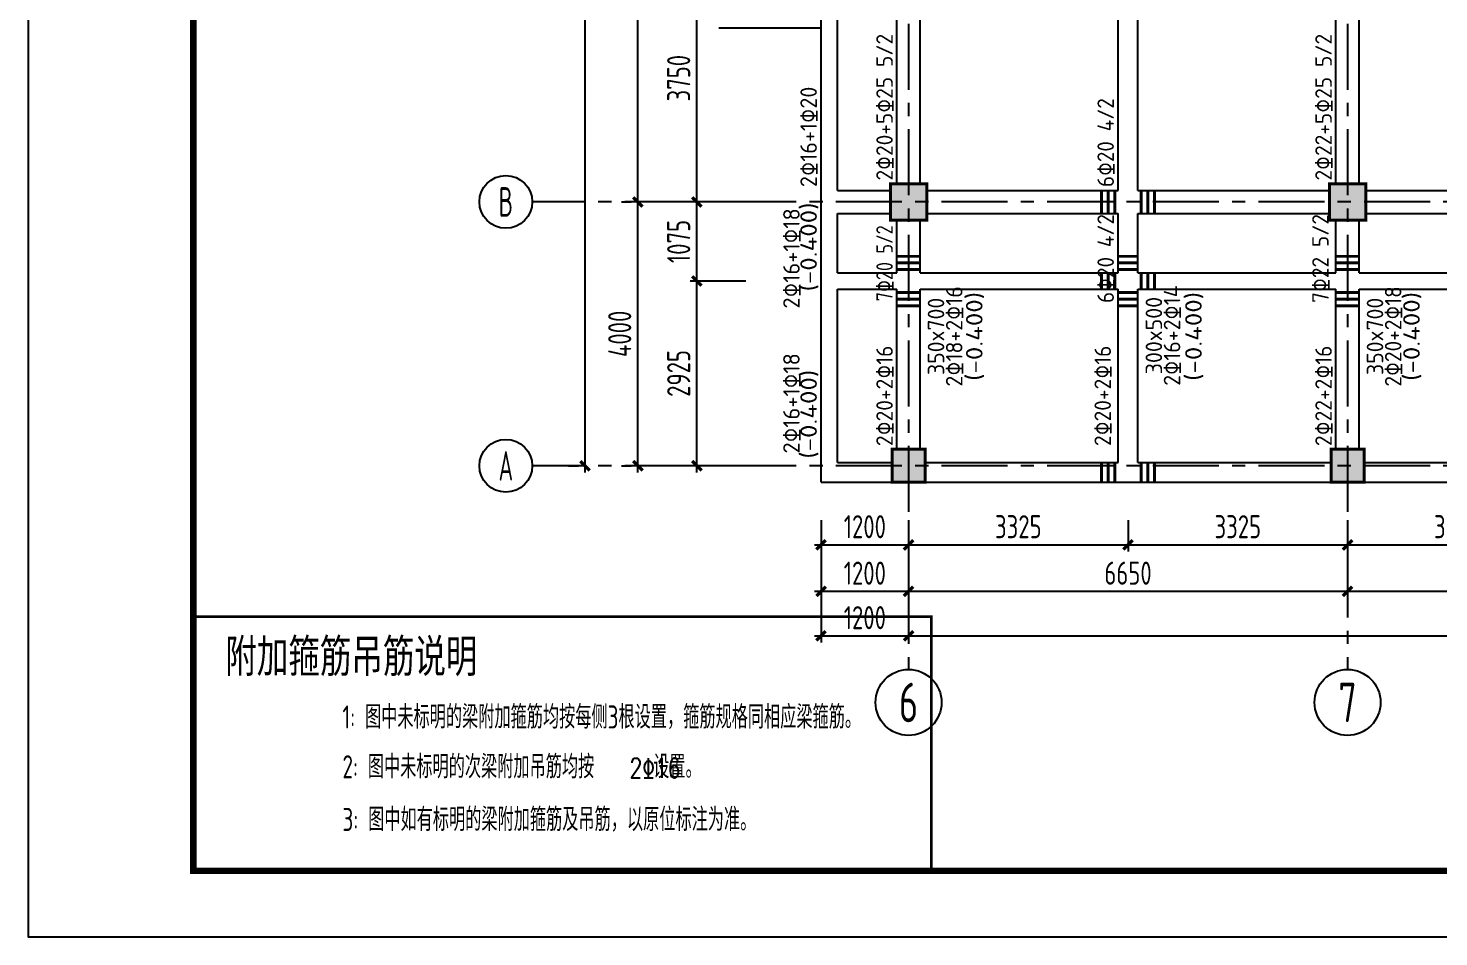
# Model space of a CAD drawing. Extents: x 665703 to 1047784, y -160603 to 92239.
# Drawn here: x 665723 to 687090, y -91960 to -78188 of the extents above; entities that cross this region are included whole.
import ezdxf
from ezdxf.enums import TextEntityAlignment as Align

# ---------------------------------------------------------------- set-up
doc = ezdxf.new("R2010")
doc.units = 0
doc.header["$LTSCALE"] = 800
doc.linetypes.add('CENTER', pattern=[2, 1.25, -0.25, 0.25, -0.25])
doc.layers.get('0').update_dxf_attribs({"linetype": 'CONTINUOUS'})
doc.layers.get('Defpoints').update_dxf_attribs({"linetype": 'CONTINUOUS'})
for name, color, linetype in [('AXIS', 4, 'CENTER'), ('DIM', 2, 'CONTINUOUS'), ('NUM', 7, 'CONTINUOUS'), ('TK', 7, 'CONTINUOUS'), ('垂直标注', 2, 'CONTINUOUS'), ('垂直钢筋', 7, 'CONTINUOUS'), ('柱', 2, 'CONTINUOUS'), ('梁__实线', 4, 'CONTINUOUS'), ('轴线__轴线号和轴圈', 7, 'CONTINUOUS'), ('附加箍筋', 1, 'CONTINUOUS')]:
    doc.layers.add(name, color=color, linetype=linetype)
doc.styles.add('HZ1', font='TXT.shx', dxfattribs={"width": 0.6, "height": 250, "bigfont": 'HZTXT.shx'})
doc.styles.get("Standard").update_dxf_attribs({"font": 'tssdeng.shx', "width": 0.7, "bigfont": 'tssdchn.shx'})
doc.styles.add('title1', font='SIMHEI.TTF', dxfattribs={"width": 0.8})
doc.styles.add('TSSD_Axis', font='tssdeng.shx', dxfattribs={"width": 0.7, "bigfont": 'tssdchn.shx'})
doc.styles.add('TSSD_Dimension', font='Tssdeng.shx', dxfattribs={"width": 0.75, "bigfont": 'hztxt.shx'})
doc.dimstyles.new('TSSD_100_100', dxfattribs={"dimtxt": 350, "dimasz": 100, "dimexe": 100, "dimexo": 250, "dimgap": 100, "dimtad": 1, "dimdec": 0, "dimzin": 0, "dimdsep": 46, "dimtxsty": 'TSSD_Dimension', "dimblk": 'ARCHTICK', "dimcen": 0, "dimdle": 100, "dimclrt": 7, "dimadec": 0, "dimazin": 0, "dimtfac": 1, "dimtdec": 0, "dimtix": 1, "dimtmove": 2, "dimatfit": 3, "dimldrblk": 'ARCHTICK', "dimfxl": 0, "dimtolj": 1, "dimtzin": 0, "dimarcsym": 0})

# ---------------------------------------------------------------- blocks, each defined once
blk = doc.blocks.new('_ArchTick')
at = {"color": 0, "const_width": 0.5}
blk.add_lwpolyline([(-0.71, -0.71), (0.71, 0.71)], dxfattribs=at)
blk = doc.blocks.new('*D778')
at = {"layer": 'Defpoints', "color": 0, "transparency": 16777216}
for p in [(679058, -86723), (685708, -86723), (685708, -86723)]:
    blk.add_point(p, dxfattribs=at)
at = {"layer": 'DIM', "color": 0, "lineweight": -2, "transparency": 16777216}
for p, q in [((679058, -86473), (679058, -86623)), ((685708, -86473), (685708, -86623)), ((678958, -86723), (685808, -86723))]:
    blk.add_line(p, q, dxfattribs=at)
at = {"layer": 'DIM', "color": 0, "lineweight": -2, "transparency": 16777216, "xscale": 100, "yscale": 100, "zscale": 100, "rotation": 180}
blk.add_blockref('_ArchTick', (679058, -86723), dxfattribs=at)
at = {"layer": 'DIM', "color": 0, "lineweight": -2, "transparency": 16777216, "xscale": 100, "yscale": 100, "zscale": 100}
blk.add_blockref('_ArchTick', (685708, -86723), dxfattribs=at)
at = {"layer": 'DIM', "color": 7, "transparency": 16777216, "insert": (682383, -86448), "char_height": 350, "attachment_point": 5, "style": 'TSSD_Dimension'}
blk.add_mtext('\\A1;6650', dxfattribs=at)
blk = doc.blocks.new('*D779')
at = {"layer": 'Defpoints', "color": 0, "transparency": 16777216}
for p in [(685708, -86723), (692358, -86723), (692358, -86723)]:
    blk.add_point(p, dxfattribs=at)
at = {"layer": 'DIM', "color": 0, "lineweight": -2, "transparency": 16777216}
for p, q in [((685708, -86473), (685708, -86623)), ((692358, -86473), (692358, -86623)), ((685608, -86723), (692458, -86723))]:
    blk.add_line(p, q, dxfattribs=at)
at = {"layer": 'DIM', "color": 0, "lineweight": -2, "transparency": 16777216, "xscale": 100, "yscale": 100, "zscale": 100, "rotation": 180}
blk.add_blockref('_ArchTick', (685708, -86723), dxfattribs=at)
at = {"layer": 'DIM', "color": 0, "lineweight": -2, "transparency": 16777216, "xscale": 100, "yscale": 100, "zscale": 100}
blk.add_blockref('_ArchTick', (692358, -86723), dxfattribs=at)
at = {"layer": 'DIM', "color": 7, "transparency": 16777216, "insert": (689033, -86448), "char_height": 350, "attachment_point": 5, "style": 'TSSD_Dimension'}
blk.add_mtext('\\A1;6650', dxfattribs=at)
blk = doc.blocks.new('*D782')
at = {"layer": 'Defpoints', "color": 0, "transparency": 16777216}
for p in [(679058, -87398), (705658, -87398), (705658, -87398)]:
    blk.add_point(p, dxfattribs=at)
at = {"layer": 'DIM', "color": 0, "lineweight": -2, "transparency": 16777216}
for p, q in [((679058, -87148), (679058, -87298)), ((705658, -87148), (705658, -87298)), ((678958, -87398), (705758, -87398))]:
    blk.add_line(p, q, dxfattribs=at)
at = {"layer": 'DIM', "color": 0, "lineweight": -2, "transparency": 16777216, "xscale": 100, "yscale": 100, "zscale": 100, "rotation": 180}
blk.add_blockref('_ArchTick', (679058, -87398), dxfattribs=at)
at = {"layer": 'DIM', "color": 0, "lineweight": -2, "transparency": 16777216, "xscale": 100, "yscale": 100, "zscale": 100}
blk.add_blockref('_ArchTick', (705658, -87398), dxfattribs=at)
at = {"layer": 'DIM', "color": 7, "transparency": 16777216, "insert": (692358, -87123), "char_height": 350, "attachment_point": 5, "style": 'TSSD_Dimension'}
blk.add_mtext('\\A1;26600', dxfattribs=at)
blk = doc.blocks.new('*D783')
at = {"layer": 'Defpoints', "color": 0, "transparency": 16777216}
for p in [(674958, -80821), (674958, -80821), (674958, -84821)]:
    blk.add_point(p, dxfattribs=at)
at = {"layer": 'DIM', "color": 0, "lineweight": -2, "transparency": 16777216}
for p, q in [((674958, -84921), (674958, -80721)), ((674708, -80821), (674858, -80821)), ((674708, -84821), (674858, -84821))]:
    blk.add_line(p, q, dxfattribs=at)
at = {"layer": 'DIM', "color": 0, "lineweight": -2, "transparency": 16777216, "xscale": 100, "yscale": 100, "zscale": 100}
for p, rotation in [((674958, -80821), 90), ((674958, -84821), 270)]:
    blk.add_blockref('_ArchTick', p, dxfattribs=dict(at, rotation=rotation))
at = {"layer": 'DIM', "color": 7, "transparency": 16777216, "insert": (674683, -82821), "char_height": 350, "attachment_point": 5, "rotation": 90, "style": 'TSSD_Dimension'}
blk.add_mtext('\\A1;4000', dxfattribs=at)
blk = doc.blocks.new('*D784')
at = {"layer": 'Defpoints', "color": 0, "transparency": 16777216}
for p in [(674958, -73321), (674958, -73321), (674958, -80821)]:
    blk.add_point(p, dxfattribs=at)
at = {"layer": 'DIM', "color": 0, "lineweight": -2, "transparency": 16777216}
for p, q in [((674958, -80921), (674958, -73221)), ((674708, -73321), (674858, -73321)), ((674708, -80821), (674858, -80821))]:
    blk.add_line(p, q, dxfattribs=at)
at = {"layer": 'DIM', "color": 0, "lineweight": -2, "transparency": 16777216, "xscale": 100, "yscale": 100, "zscale": 100}
for p, rotation in [((674958, -73321), 90), ((674958, -80821), 270)]:
    blk.add_blockref('_ArchTick', p, dxfattribs=dict(at, rotation=rotation))
at = {"layer": 'DIM', "color": 7, "transparency": 16777216, "insert": (674683, -77071), "char_height": 350, "attachment_point": 5, "rotation": 90, "style": 'TSSD_Dimension'}
blk.add_mtext('\\A1;7500', dxfattribs=at)
blk = doc.blocks.new('*D786')
at = {"layer": 'Defpoints', "color": 0, "transparency": 16777216}
for p in [(674158, -65821), (674158, -65821), (674158, -84821)]:
    blk.add_point(p, dxfattribs=at)
at = {"layer": 'DIM', "color": 0, "lineweight": -2, "transparency": 16777216}
for p, q in [((674158, -84921), (674158, -65721)), ((673908, -65821), (674058, -65821)), ((673908, -84821), (674058, -84821))]:
    blk.add_line(p, q, dxfattribs=at)
at = {"layer": 'DIM', "color": 0, "lineweight": -2, "transparency": 16777216, "xscale": 100, "yscale": 100, "zscale": 100}
for p, rotation in [((674158, -65821), 90), ((674158, -84821), 270)]:
    blk.add_blockref('_ArchTick', p, dxfattribs=dict(at, rotation=rotation))
at = {"layer": 'DIM', "color": 7, "transparency": 16777216, "insert": (673883, -75321), "char_height": 350, "attachment_point": 5, "rotation": 90, "style": 'TSSD_Dimension'}
blk.add_mtext('\\A1;19000', dxfattribs=at)
blk = doc.blocks.new('*D804')
at = {"layer": 'Defpoints', "color": 0, "transparency": 16777216}
for p in [(675851, -82021), (676844, -82021), (676844, -84821)]:
    blk.add_point(p, dxfattribs=at)
at = {"layer": 'DIM', "color": 0, "lineweight": -2, "transparency": 16777216}
for p, q in [((676594, -82021), (675751, -82021)), ((675851, -84921), (675851, -81921)), ((676594, -84821), (675751, -84821))]:
    blk.add_line(p, q, dxfattribs=at)
at = {"layer": 'DIM', "color": 0, "lineweight": -2, "transparency": 16777216, "xscale": 100, "yscale": 100, "zscale": 100}
for p, rotation in [((675851, -82021), 90), ((675851, -84821), 270)]:
    blk.add_blockref('_ArchTick', p, dxfattribs=dict(at, rotation=rotation))
at = {"layer": 'DIM', "color": 7, "transparency": 16777216, "insert": (675576, -83421), "char_height": 350, "attachment_point": 5, "rotation": 90, "style": 'TSSD_Dimension'}
blk.add_mtext('\\A1;2925', dxfattribs=at)
blk = doc.blocks.new('*D805')
at = {"layer": 'Defpoints', "color": 0, "transparency": 16777216}
for p in [(675851, -80821), (676844, -80821), (676844, -82021)]:
    blk.add_point(p, dxfattribs=at)
at = {"layer": 'DIM', "color": 0, "lineweight": -2, "transparency": 16777216}
for p, q in [((675851, -82121), (675851, -80721)), ((676594, -80821), (675751, -80821)), ((676594, -82021), (675751, -82021))]:
    blk.add_line(p, q, dxfattribs=at)
at = {"layer": 'DIM', "color": 0, "lineweight": -2, "transparency": 16777216, "xscale": 100, "yscale": 100, "zscale": 100}
for p, rotation in [((675851, -80821), 90), ((675851, -82021), 270)]:
    blk.add_blockref('_ArchTick', p, dxfattribs=dict(at, rotation=rotation))
at = {"layer": 'DIM', "color": 7, "transparency": 16777216, "insert": (675576, -81421), "char_height": 350, "attachment_point": 5, "rotation": 90, "style": 'TSSD_Dimension'}
blk.add_mtext('\\A1;1075', dxfattribs=at)
blk = doc.blocks.new('*D806')
at = {"layer": 'Defpoints', "color": 0, "transparency": 16777216}
for p in [(675851, -77071), (676844, -77071), (676844, -80821)]:
    blk.add_point(p, dxfattribs=at)
at = {"layer": 'DIM', "color": 0, "lineweight": -2, "transparency": 16777216}
for p, q in [((676594, -77071), (675751, -77071)), ((675851, -80921), (675851, -76971)), ((676594, -80821), (675751, -80821))]:
    blk.add_line(p, q, dxfattribs=at)
at = {"layer": 'DIM', "color": 0, "lineweight": -2, "transparency": 16777216, "xscale": 100, "yscale": 100, "zscale": 100}
for p, rotation in [((675851, -77071), 90), ((675851, -80821), 270)]:
    blk.add_blockref('_ArchTick', p, dxfattribs=dict(at, rotation=rotation))
at = {"layer": 'DIM', "color": 7, "transparency": 16777216, "insert": (675576, -78946), "char_height": 350, "attachment_point": 5, "rotation": 90, "style": 'TSSD_Dimension'}
blk.add_mtext('\\A1;3750', dxfattribs=at)
blk = doc.blocks.new('*D811')
at = {"layer": 'Defpoints', "color": 0, "transparency": 16777216}
for p in [(677733, -85395), (679058, -85395), (679058, -86019)]:
    blk.add_point(p, dxfattribs=at)
at = {"layer": 'DIM', "color": 0, "lineweight": -2, "transparency": 16777216}
for p, q in [((677733, -85645), (677733, -86119)), ((679058, -85645), (679058, -86119)), ((677633, -86019), (679158, -86019))]:
    blk.add_line(p, q, dxfattribs=at)
at = {"layer": 'DIM', "color": 0, "lineweight": -2, "transparency": 16777216, "xscale": 100, "yscale": 100, "zscale": 100, "rotation": 180}
blk.add_blockref('_ArchTick', (677733, -86019), dxfattribs=at)
at = {"layer": 'DIM', "color": 0, "lineweight": -2, "transparency": 16777216, "xscale": 100, "yscale": 100, "zscale": 100}
blk.add_blockref('_ArchTick', (679058, -86019), dxfattribs=at)
at = {"layer": 'DIM', "color": 7, "transparency": 16777216, "insert": (678396, -85744), "char_height": 350, "attachment_point": 5, "style": 'TSSD_Dimension'}
blk.add_mtext('\\A1;1200', dxfattribs=at)
blk = doc.blocks.new('*D812')
at = {"layer": 'Defpoints', "color": 0, "transparency": 16777216}
for p in [(679058, -85395), (682383, -85395), (682383, -86019)]:
    blk.add_point(p, dxfattribs=at)
at = {"layer": 'DIM', "color": 0, "lineweight": -2, "transparency": 16777216}
for p, q in [((679058, -85645), (679058, -86119)), ((682383, -85645), (682383, -86119)), ((678958, -86019), (682483, -86019))]:
    blk.add_line(p, q, dxfattribs=at)
at = {"layer": 'DIM', "color": 0, "lineweight": -2, "transparency": 16777216, "xscale": 100, "yscale": 100, "zscale": 100, "rotation": 180}
blk.add_blockref('_ArchTick', (679058, -86019), dxfattribs=at)
at = {"layer": 'DIM', "color": 0, "lineweight": -2, "transparency": 16777216, "xscale": 100, "yscale": 100, "zscale": 100}
blk.add_blockref('_ArchTick', (682383, -86019), dxfattribs=at)
at = {"layer": 'DIM', "color": 7, "transparency": 16777216, "insert": (680721, -85744), "char_height": 350, "attachment_point": 5, "style": 'TSSD_Dimension'}
blk.add_mtext('\\A1;3325', dxfattribs=at)
blk = doc.blocks.new('*D813')
at = {"layer": 'Defpoints', "color": 0, "transparency": 16777216}
for p in [(682383, -85395), (685708, -85395), (685708, -86019)]:
    blk.add_point(p, dxfattribs=at)
at = {"layer": 'DIM', "color": 0, "lineweight": -2, "transparency": 16777216}
for p, q in [((682383, -85645), (682383, -86119)), ((685708, -85645), (685708, -86119)), ((682283, -86019), (685808, -86019))]:
    blk.add_line(p, q, dxfattribs=at)
at = {"layer": 'DIM', "color": 0, "lineweight": -2, "transparency": 16777216, "xscale": 100, "yscale": 100, "zscale": 100, "rotation": 180}
blk.add_blockref('_ArchTick', (682383, -86019), dxfattribs=at)
at = {"layer": 'DIM', "color": 0, "lineweight": -2, "transparency": 16777216, "xscale": 100, "yscale": 100, "zscale": 100}
blk.add_blockref('_ArchTick', (685708, -86019), dxfattribs=at)
at = {"layer": 'DIM', "color": 7, "transparency": 16777216, "insert": (684046, -85744), "char_height": 350, "attachment_point": 5, "style": 'TSSD_Dimension'}
blk.add_mtext('\\A1;3325', dxfattribs=at)
blk = doc.blocks.new('*D814')
at = {"layer": 'Defpoints', "color": 0, "transparency": 16777216}
for p in [(685708, -85395), (689033, -85395), (689033, -86019)]:
    blk.add_point(p, dxfattribs=at)
at = {"layer": 'DIM', "color": 0, "lineweight": -2, "transparency": 16777216}
for p, q in [((685708, -85645), (685708, -86119)), ((689033, -85645), (689033, -86119)), ((685608, -86019), (689133, -86019))]:
    blk.add_line(p, q, dxfattribs=at)
at = {"layer": 'DIM', "color": 0, "lineweight": -2, "transparency": 16777216, "xscale": 100, "yscale": 100, "zscale": 100, "rotation": 180}
blk.add_blockref('_ArchTick', (685708, -86019), dxfattribs=at)
at = {"layer": 'DIM', "color": 0, "lineweight": -2, "transparency": 16777216, "xscale": 100, "yscale": 100, "zscale": 100}
blk.add_blockref('_ArchTick', (689033, -86019), dxfattribs=at)
at = {"layer": 'DIM', "color": 7, "transparency": 16777216, "insert": (687371, -85744), "char_height": 350, "attachment_point": 5, "style": 'TSSD_Dimension'}
blk.add_mtext('\\A1;3325', dxfattribs=at)
blk = doc.blocks.new('ts_axno')
at = {"color": 0, "linetype": 'ByBlock', "lineweight": -2}
blk.add_circle((0, 0), 0.5, dxfattribs=at)
at = {"color": 0, "linetype": 'ByBlock', "lineweight": -2, "style": 'TSSD_Axis', "width": 0.7}
blk.add_attdef('A', text='', height=0.6, dxfattribs=at).set_placement((0, 0), align=Align.MIDDLE_CENTER)
blk = doc.blocks.new('*D837')
at = {"layer": 'Defpoints', "color": 0, "transparency": 16777216}
for p in [(677733, -85645), (679058, -86099), (679058, -86723)]:
    blk.add_point(p, dxfattribs=at)
at = {"layer": 'DIM', "color": 0, "lineweight": -2, "transparency": 16777216}
for p, q in [((677733, -85895), (677733, -86823)), ((679058, -86349), (679058, -86823)), ((677633, -86723), (679158, -86723))]:
    blk.add_line(p, q, dxfattribs=at)
at = {"layer": 'DIM', "color": 0, "lineweight": -2, "transparency": 16777216, "xscale": 100, "yscale": 100, "zscale": 100, "rotation": 180}
blk.add_blockref('_ArchTick', (677733, -86723), dxfattribs=at)
at = {"layer": 'DIM', "color": 0, "lineweight": -2, "transparency": 16777216, "xscale": 100, "yscale": 100, "zscale": 100}
blk.add_blockref('_ArchTick', (679058, -86723), dxfattribs=at)
at = {"layer": 'DIM', "color": 7, "transparency": 16777216, "insert": (678396, -86448), "char_height": 350, "attachment_point": 5, "style": 'TSSD_Dimension'}
blk.add_mtext('\\A1;1200', dxfattribs=at)
blk = doc.blocks.new('*D839')
at = {"layer": 'Defpoints', "color": 0, "transparency": 16777216}
for p in [(677733, -86359), (679058, -86774), (679058, -87398)]:
    blk.add_point(p, dxfattribs=at)
at = {"layer": 'DIM', "color": 0, "lineweight": -2, "transparency": 16777216}
for p, q in [((677733, -86609), (677733, -87498)), ((679058, -87024), (679058, -87498)), ((677633, -87398), (679158, -87398))]:
    blk.add_line(p, q, dxfattribs=at)
at = {"layer": 'DIM', "color": 0, "lineweight": -2, "transparency": 16777216, "xscale": 100, "yscale": 100, "zscale": 100, "rotation": 180}
blk.add_blockref('_ArchTick', (677733, -87398), dxfattribs=at)
at = {"layer": 'DIM', "color": 0, "lineweight": -2, "transparency": 16777216, "xscale": 100, "yscale": 100, "zscale": 100}
blk.add_blockref('_ArchTick', (679058, -87398), dxfattribs=at)
at = {"layer": 'DIM', "color": 7, "transparency": 16777216, "insert": (678396, -87123), "char_height": 350, "attachment_point": 5, "style": 'TSSD_Dimension'}
blk.add_mtext('\\A1;1200', dxfattribs=at)

msp = doc.modelspace()

# ---------------------------------------------------------------- linework, layer by layer
at = {"layer": 'AXIS'}
for p, q in [((679058.1, -63720.7), (679058.1, -87907.4)), ((685708.1, -63720.7), (685708.1, -87907.4)), ((707758.1, -80820.7), (673358.1, -80820.7)), ((707758.1, -84820.7), (673358.1, -84820.7))]:
    msp.add_line(p, q, dxfattribs=at)
at = {"layer": 'DIM', "color": 1, "const_width": 40}
msp.add_lwpolyline([(668222.6, -90960.1), (668222.6, -87107.5), (679403.4, -87107.5), (679403.4, -90960.1)], close=True, dxfattribs=at)
at = {"layer": 'TK', "color": 2}
msp.add_lwpolyline([(749822.6, -32560.1), (665722.6, -32560.1), (665722.6, -91960.1), (749822.6, -91960.1)], close=True, dxfattribs=at)
at = {"layer": 'TK', "color": 2, "const_width": 100}
msp.add_lwpolyline([(668222.6, -33560.1), (748822.6, -33560.1), (748822.6, -90960.1), (668222.6, -90960.1)], close=True, dxfattribs=at)
at = {"layer": '垂直标注'}
msp.add_line((677733.1, -78189.5), (676183.1, -78189.5), dxfattribs=at)
at = {"layer": '柱', "const_width": 45}
for points in [[(678783.1, -80545.7), (678783.1, -81095.7), (679333.1, -81095.7), (679333.1, -80545.7), (678783.1, -80545.7)], [(685433.1, -80545.7), (685433.1, -81095.7), (685983.1, -81095.7), (685983.1, -80545.7), (685433.1, -80545.7)], [(678808.1, -84570.7), (678808.1, -85070.7), (679308.1, -85070.7), (679308.1, -84570.7), (678808.1, -84570.7)], [(685458.1, -84570.7), (685458.1, -85070.7), (685958.1, -85070.7), (685958.1, -84570.7), (685458.1, -84570.7)]]:
    msp.add_lwpolyline(points, dxfattribs=at)
at = {"layer": '柱'}
for points in [[(678783.1, -80545.7), (679333.1, -80545.7), (678783.1, -81095.7), (679333.1, -81095.7)], [(685433.1, -80545.7), (685983.1, -80545.7), (685433.1, -81095.7), (685983.1, -81095.7)], [(678808.1, -84570.7), (679308.1, -84570.7), (678808.1, -85070.7), (679308.1, -85070.7)], [(685458.1, -84570.7), (685958.1, -84570.7), (685458.1, -85070.7), (685958.1, -85070.7)]]:
    msp.add_solid(points, dxfattribs=at)
at = {"layer": '梁__实线'}
for p, q in [((677733.1, -80820.7), (677733.1, -77070.7)), ((677983.1, -80645.7), (677983.1, -77220.7)), ((678883.1, -80545.7), (678883.1, -77220.7)), ((679233.1, -80545.7), (679233.1, -77220.7)), ((682233.1, -80645.7), (682233.1, -77220.7)), ((682533.1, -80645.7), (682533.1, -77220.7)), ((685533.1, -80545.7), (685533.1, -77220.7)), ((685883.1, -80545.7), (685883.1, -77220.7)), ((677983.1, -80645.7), (678783.1, -80645.7)), ((679333.1, -80645.7), (682233.1, -80645.7)), ((682533.1, -80645.7), (685433.1, -80645.7)), ((685983.1, -80645.7), (688883.1, -80645.7)), ((677733.1, -82020.7), (677733.1, -80820.7)), ((677983.1, -81895.7), (677983.1, -80995.7)), ((677983.1, -80995.7), (678783.1, -80995.7)), ((678883.1, -81895.7), (678883.1, -81095.7)), ((679233.1, -81895.7), (679233.1, -81095.7)), ((679333.1, -80995.7), (682233.1, -80995.7)), ((682233.1, -81895.7), (682233.1, -80995.7)), ((682533.1, -81895.7), (682533.1, -80995.7)), ((682533.1, -80995.7), (685433.1, -80995.7)), ((685533.1, -81895.7), (685533.1, -81095.7)), ((685883.1, -81895.7), (685883.1, -81095.7)), ((685983.1, -80995.7), (688883.1, -80995.7)), ((677733.1, -85070.7), (677733.1, -82020.7)), ((677983.1, -81895.7), (678883.1, -81895.7)), ((679233.1, -81895.7), (682233.1, -81895.7)), ((682533.1, -81895.7), (685533.1, -81895.7)), ((685883.1, -81895.7), (688883.1, -81895.7)), ((677983.1, -84770.7), (677983.1, -82145.7)), ((677983.1, -82145.7), (678883.1, -82145.7)), ((678883.1, -84570.7), (678883.1, -82145.7)), ((679233.1, -84570.7), (679233.1, -82145.7)), ((679233.1, -82145.7), (682233.1, -82145.7)), ((682233.1, -84770.7), (682233.1, -82145.7)), ((682533.1, -84770.7), (682533.1, -82145.7)), ((682533.1, -82145.7), (685533.1, -82145.7)), ((685533.1, -84570.7), (685533.1, -82145.7)), ((685883.1, -84570.7), (685883.1, -82145.7)), ((685883.1, -82145.7), (688883.1, -82145.7)), ((677983.1, -84770.7), (678808.1, -84770.7)), ((679308.1, -84770.7), (682233.1, -84770.7)), ((682533.1, -84770.7), (685458.1, -84770.7)), ((685958.1, -84770.7), (688883.1, -84770.7)), ((677733.1, -85070.7), (678808.1, -85070.7)), ((679308.1, -85070.7), (682383.1, -85070.7)), ((682383.1, -85070.7), (685458.1, -85070.7)), ((685958.1, -85070.7), (689033.1, -85070.7))]:
    msp.add_line(p, q, dxfattribs=at)
at = {"layer": '轴线__轴线号和轴圈'}
for centre in [(672958.1, -80820.7), (672958.1, -84820.7)]:
    msp.add_circle(centre, 400, dxfattribs=at)
at = {"layer": '附加箍筋', "const_width": 45}
for points in [[(681983.1, -80995.7), (681983.1, -80645.7)], [(682083.1, -80995.7), (682083.1, -80645.7)], [(682183.1, -80995.7), (682183.1, -80645.7)], [(682583.1, -80995.7), (682583.1, -80645.7)], [(682683.1, -80995.7), (682683.1, -80645.7)], [(682783.1, -80995.7), (682783.1, -80645.7)], [(679233.1, -81645.7), (678883.1, -81645.7)], [(682533.1, -81645.7), (682233.1, -81645.7)], [(685883.1, -81645.7), (685533.1, -81645.7)], [(679233.1, -81745.7), (678883.1, -81745.7)], [(679233.1, -81845.7), (678883.1, -81845.7)], [(682533.1, -81745.7), (682233.1, -81745.7)], [(682533.1, -81845.7), (682233.1, -81845.7)], [(685883.1, -81745.7), (685533.1, -81745.7)], [(685883.1, -81845.7), (685533.1, -81845.7)], [(681983.1, -82145.7), (681983.1, -81895.7)], [(682083.1, -82145.7), (682083.1, -81895.7)], [(682183.1, -82145.7), (682183.1, -81895.7)], [(682583.1, -82145.7), (682583.1, -81895.7)], [(682683.1, -82145.7), (682683.1, -81895.7)], [(682783.1, -82145.7), (682783.1, -81895.7)], [(679233.1, -82195.7), (678883.1, -82195.7)], [(682533.1, -82195.7), (682233.1, -82195.7)], [(685883.1, -82195.7), (685533.1, -82195.7)], [(679233.1, -82295.7), (678883.1, -82295.7)], [(679233.1, -82395.7), (678883.1, -82395.7)], [(682533.1, -82295.7), (682233.1, -82295.7)], [(682533.1, -82395.7), (682233.1, -82395.7)], [(685883.1, -82295.7), (685533.1, -82295.7)], [(685883.1, -82395.7), (685533.1, -82395.7)], [(681983.1, -85070.7), (681983.1, -84770.7)], [(682083.1, -85070.7), (682083.1, -84770.7)], [(682183.1, -85070.7), (682183.1, -84770.7)], [(682583.1, -85070.7), (682583.1, -84770.7)], [(682683.1, -85070.7), (682683.1, -84770.7)], [(682783.1, -85070.7), (682783.1, -84770.7)]]:
    msp.add_lwpolyline(points, dxfattribs=at)

# ---------------------------------------------------------------- block references
at = {"layer": 'NUM'}
ref = msp.add_blockref('ts_axno', (679058.1, -88407.4), dxfattribs=dict(at, xscale=1000, yscale=1000, zscale=1000))
ref.add_attrib('6', '6', dxfattribs={"height": 600, "style": 'TSSD_Axis', "width": 0.7}).set_placement((679058.1, -88407.4), align=Align.MIDDLE_CENTER)
ref = msp.add_blockref('ts_axno', (685708.1, -88407.4), dxfattribs=dict(at, xscale=1000, yscale=1000, zscale=1000))
ref.add_attrib('7', '7', dxfattribs={"height": 600, "style": 'TSSD_Axis', "width": 0.7}).set_placement((685708.1, -88407.4), align=Align.MIDDLE_CENTER)

# ---------------------------------------------------------------- texts
at = {"layer": 'DIM', "color": 1}
for s, height, style, width, p in [('附加箍筋吊筋说明', 500, 'title1', 0.7, (668707.9, -87952.5)), ('1: 图中未标明的梁附加箍筋均按每侧3根设置，箍筋规格同相应梁箍筋。', 350, 'TSSD_Dimension', 0.7, (670482.9, -88803.4)), ('2: 图中未标明的次梁附加吊筋均按      设置。', 350, 'TSSD_Dimension', 0.7, (670482.9, -89557.5)), ('2%%13116', 300, 'HZ1', 0.75, (674831.2, -89551.7)), ('3: 图中如有标明的梁附加箍筋及吊筋，以原位标注为准。', 350, 'TSSD_Dimension', 0.7, (670482.9, -90356.8))]:
    msp.add_text(s, height=height, dxfattribs=dict(at, style=style, width=width)).set_placement(p)
at = {"layer": '垂直钢筋'}
for s, width, p, p2 in [('2%%13120+5%%13125 5/2', 0.906068, (678819.3, -80496.7), (678819.3, -78274.2)), ('2%%13122+5%%13125 5/2', 0.906068, (685469.3, -80496.7), (685469.3, -78274.2)), ('2%%13116+1%%13120', 0.920581, (677669.3, -80596.7), (677669.3, -79074.2)), ('6%%13120 4/2', 0.939891, (682169.3, -80596.7), (682169.3, -79249.2)), ('2%%13116+1%%13118', 0.9425, (677409, -82438.8), (677409, -80916.3)), ('(-0.400)', 1.02292, (677669.3, -82177.6), (677669.3, -80830.1)), ('7%%13120 5/2', 0.803857, (678819.3, -82328.2), (678819.3, -81175.8)), ('6%%13120 4/2', 0.939891, (682169.3, -82352.3), (682169.3, -81004.8)), ('7%%13122 5/2', 0.939891, (685422.4, -82352.3), (685422.4, -81004.8)), ('2%%13118+2%%13116', 0.925965, (679874.3, -83620.7), (679874.3, -82098.2)), ('(-0.400)', 1.02292, (680178.9, -83533.2), (680178.9, -82185.7)), ('2%%13116+2%%13114', 0.91526, (683174.3, -83608.2), (683174.3, -82085.7)), ('(-0.400)', 1.02292, (683499.3, -83533.2), (683499.3, -82185.7)), ('2%%13120+2%%13118', 0.899659, (686524.3, -83620.7), (686524.3, -82098.2)), ('(-0.400)', 1.02292, (686802.1, -83533.2), (686802.1, -82185.7)), ('350x700', 0.93084, (679599.3, -83445.7), (679599.3, -82273.2)), ('300x500', 0.93084, (682899.3, -83433.2), (682899.3, -82260.7)), ('350x700', 0.93084, (686249.3, -83445.7), (686249.3, -82273.2)), ('2%%13120+2%%13116', 0.9048, (678819.3, -84521.7), (678819.3, -82999.2)), ('2%%13120+2%%13116', 0.9048, (682124.7, -84521.7), (682124.7, -82999.2)), ('2%%13122+2%%13116', 0.9048, (685469.3, -84521.7), (685469.3, -82999.2)), ('2%%13116+1%%13118', 0.9425, (677409, -84635.1), (677409, -83112.6)), ('(-0.400)', 1.02292, (677669.3, -84713), (677669.3, -83365.5))]:
    msp.add_text(s, height=250, rotation=90, dxfattribs=dict(at, width=width)).set_placement(p, p2, align=Align.FIT)
at = {"layer": '轴线__轴线号和轴圈'}
for s, width, p, p2 in [('B', 0.91116, (672848.2, -81044.7), (673068, -81044.7)), ('A', 0.797265, (672848.2, -85044.7), (673068, -85044.7))]:
    msp.add_text(s, height=448, dxfattribs=dict(at, width=width)).set_placement(p, p2, align=Align.FIT)

# ---------------------------------------------------------------- dimensions: what is measured, and where the dimension line sits
at = {"layer": 'DIM'}
for p1, p2, text, picture, middle in [((674158.1, -84820.7), (674158.1, -65820.7), '19000', '*D786', (673883, -75320.7)), ((674958.1, -80820.7), (674958.1, -73320.7), '7500', '*D784', (674683, -77070.7)), ((674958.1, -84820.7), (674958.1, -80820.7), '4000', '*D783', (674683, -82820.7)), ((679058.1, -86723.1), (685708.1, -86723.1), '6650', '*D778', (682383.1, -86448)), ((685708.1, -86723.1), (692358.1, -86723.1), '6650', '*D779', (689033.1, -86448)), ((679058.1, -87398.4), (705658.1, -87398.4), '26600', '*D782', (692358.1, -87123.3))]:
    dim = msp.add_aligned_dim(p1=p1, p2=p2, distance=0.1, text=text, dimstyle='TSSD_100_100', dxfattribs=at)
    dim.commit()
    dim.dimension.update_dxf_attribs({"geometry": picture, "text_midpoint": middle})
dim = msp.add_linear_dim(base=(675851.4, -77070.7), p1=(676844.4, -80820.7), p2=(676844.4, -77070.7), angle=90, dimstyle='TSSD_100_100', dxfattribs=at)
dim.commit()
dim.dimension.update_dxf_attribs({"geometry": '*D806', "text_midpoint": (675576.4, -78945.7)})
for base, p1, p2, text, picture, middle in [((675851.4, -80820.7), (676844.4, -82020.7), (676844.4, -80820.7), '1075', '*D805', (675576.4, -81420.7)), ((675851.4, -82020.7), (676844.4, -84820.7), (676844.4, -82020.7), '2925', '*D804', (675576.4, -83420.7))]:
    dim = msp.add_linear_dim(base=base, p1=p1, p2=p2, angle=90, text=text, dimstyle='TSSD_100_100', dxfattribs=at)
    dim.commit()
    dim.dimension.update_dxf_attribs({"geometry": picture, "text_midpoint": middle})
for base, p1, p2, picture, middle in [((679058.1, -86018.6), (677733.1, -85394.8), (679058.1, -85394.8), '*D811', (678395.6, -85743.6)), ((679058.1, -86723), (677733.1, -85644.8), (679058.1, -86099.1), '*D837', (678395.6, -86448)), ((679058.1, -87398.3), (677733.1, -86358.9), (679058.1, -86774.4), '*D839', (678395.6, -87123.3))]:
    dim = msp.add_linear_dim(base=base, p1=p1, p2=p2, text='1200', dimstyle='TSSD_100_100', dxfattribs=at)
    dim.commit()
    dim.dimension.update_dxf_attribs({"geometry": picture, "text_midpoint": middle})
for base, p1, p2, picture, middle in [((682383.1, -86018.6), (679058.1, -85394.8), (682383.1, -85394.8), '*D812', (680720.6, -85743.6)), ((685708.1, -86018.6), (682383.1, -85394.8), (685708.1, -85394.8), '*D813', (684045.6, -85743.6)), ((689033.1, -86018.6), (685708.1, -85394.8), (689033.1, -85394.8), '*D814', (687370.6, -85743.6))]:
    dim = msp.add_linear_dim(base=base, p1=p1, p2=p2, dimstyle='TSSD_100_100', dxfattribs=at)
    dim.commit()
    dim.dimension.update_dxf_attribs({"geometry": picture, "text_midpoint": middle})

doc.saveas('drawing.dxf')
